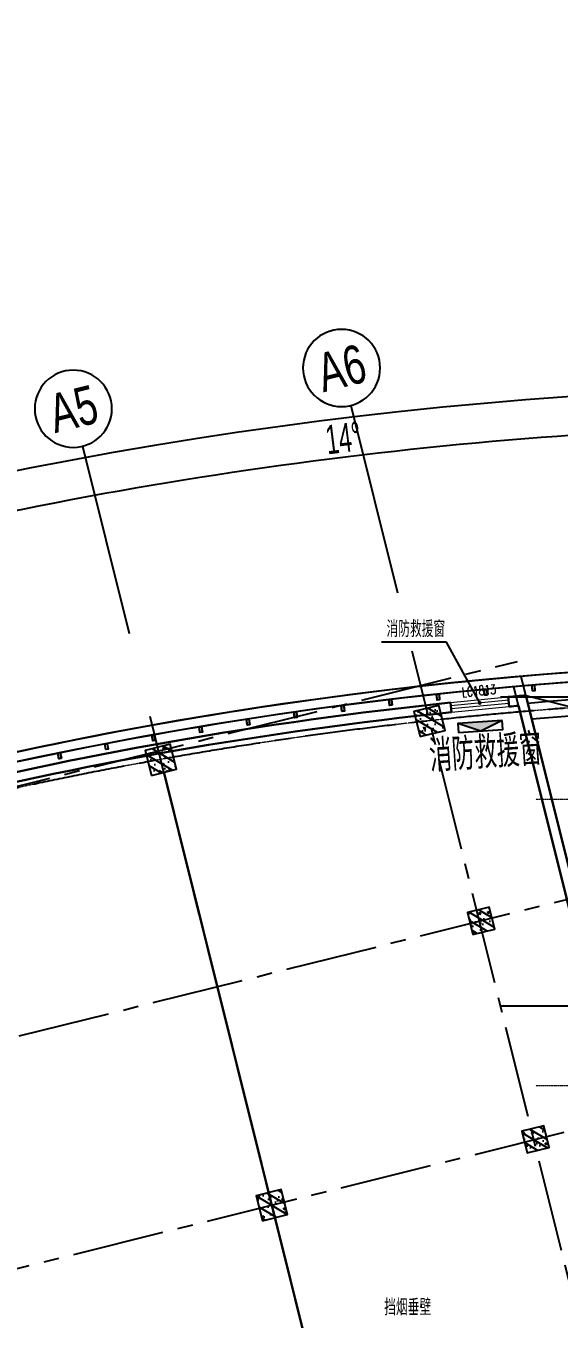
# Model space of a CAD drawing. Extents: x 138868 to 1251000, y -188972 to 132579.
# Drawn here: x 892110 to 908690, y 88438 to 128639 of the extents above; entities that cross this region are included whole.
import ezdxf
from ezdxf.enums import TextEntityAlignment as Align

# ---------------------------------------------------------------- set-up
doc = ezdxf.new("R2010")
doc.units = 0
doc.linetypes.add('CENTER2', pattern=[28.575000000000003, 19.05, -3.175, 3.175, -3.175])
doc.linetypes.add('DASHDOT', pattern=[1, 0.5, -0.25, 0, -0.25])
doc.layers.get('0').update_dxf_attribs({"color": 8})
doc.layers.get('Defpoints').update_dxf_attribs({"color": 8})
for name, color, linetype in [('#幕墙线-平面', 8, 'Continuous'), ('#文字', 8, 'Continuous'), ('#标注', 8, 'Continuous'), ('#结构边线+内凹外凸边线', 8, 'Continuous'), ('#轴线', 8, 'CENTER2'), ('A-FLOR-UNDR', 8, 'Continuous'), ('A-Hole', 8, 'Continuous'), ('COLUMN', 8, 'Continuous'), ('CURTWALL', 8, 'Continuous'), ('dim', 8, 'Continuous'), ('DIM_LEAD', 8, 'Continuous'), ('WINDOW_TEXT', 8, 'Continuous'), ('建-填充', 8, 'Continuous'), ('救援窗', 8, 'Continuous'), ('数据中心轮廓线', 8, 'Continuous')]:
    doc.layers.add(name, color=color, linetype=linetype)
for name, color, linetype, lineweight in [('A-WALL', 8, 'Continuous', 50), ('DOTE', 8, 'DASHDOT', 5), ('PUB_TEXT', 8, 'Continuous', 5), ('WALL', 8, 'Continuous', 30), ('WINDOW', 8, 'Continuous', 13)]:
    doc.layers.add(name, color=color, linetype=linetype, lineweight=lineweight)
doc.styles.add('_TCH_DIM', font='SIMPLEX', dxfattribs={"bigfont": 'GBCBIG'})
doc.styles.add('_TCH_WINDOW', font='SIMPLEX', dxfattribs={"height": 3.5, "bigfont": 'GBCBIG'})
doc.styles.add('JHZX', font='jrs.shx', dxfattribs={"width": 0.6, "bigfont": 'jhz.shx'})
doc.styles.add('图纸文字', font='txt.shx', dxfattribs={"width": 0.5, "bigfont": 'HZTXT.shx'})
doc.dimstyles.new('JZBZ-300', dxfattribs={"dimscale": 300, "dimtxt": 3, "dimasz": 1.5, "dimexe": 1, "dimexo": 1, "dimgap": 0.5, "dimtad": 1, "dimdec": 0, "dimdsep": 46, "dimtxsty": 'JHZX', "dimblk1": 'ARCHTICK', "dimblk2": 'ARCHTICK', "dimsah": 1, "dimcen": 0, "dimclrd": 1, "dimclre": 1, "dimclrt": 2, "dimadec": 1, "dimazin": 2, "dimtfac": 1, "dimtdec": 0, "dimtix": 1, "dimtmove": 0, "dimatfit": 3, "dimfxl": 1, "dimtolj": 1, "dimlwd": -1, "dimlwe": -1, "dimarcsym": 1})

# ---------------------------------------------------------------- blocks, each defined once
blk = doc.blocks.new('_FZH')
at = {"layer": '建-填充', "ltscale": 300}
h = blk.add_hatch(dxfattribs=at)
h.set_pattern_fill('钢筋混凝土', color=256, scale=0.1249999999999999, angle=-90.00000000000001)
h.set_pattern_definition([(315, (-0.5000000000000284, 0.5), (0.2209708691207961, 0.2209708691207959), []), (320, (-0.5000000000000284, 0.5), (-0.07844016872824407, -0.8965752282509413), [0.09374999999999993, -1.031249999999999]), (265, (-0.5000000000000284, 0.5), (0.9402401671250143, 0.1734391670162496), [0.07499999999999994, -0.8249999999999994]), (10.45139999999998, (-0.5065366750000067, 0.4252853999999786), (0.8617994275761914, -0.7231367271425267), [0.07967523749999997, -0.8764276399999996]), (316.1842, (-0.2500000000000284, 0.5), (-0.2068987679112728, -1.334051310782055), [0.1406249999999999, -1.546874999999999]), (6.635599999999983, (-0.2672416337500465, 0.3888290687499705), (1.217647338625552, -1.168328381935879), [0.1195128599999999, -1.314641249999999]), (261.1841999999999, (-0.2500000000000284, 0.5), (1.217648251156655, -1.168327431417034), [0.1124999999999999, -1.237499999999999]), (291, (-0.3125000000000284, 0.375), (-0.5032736133316734, -0.7461338151480765), [0.09374999999999993, -1.031249999999999]), (236, (-0.3125000000000284, 0.375), (0.9064375563085658, -0.3041441649019772), [0.07499999999999994, -0.8249999999999994]), (341.4514, (-0.3544395075000182, 0.3128222087499921), (0.4031631208874401, -1.050278285726862), [0.07967523749999997, -0.8764276399999996]), (307.5, (-0.5000000000000284, 0.5), (0.4161173172891392, -0.01519981914661343), [0, -0.8149999999999995, 0, -0.8374999999999995, 0, -0.8281249999999994]), (277.5, (-0.5000000000000284, 0.5), (0.49301463985295, -0.3288369218026856), [0, -0.4774999999999997, 0, -0.7962499999999995, 0, -0.3156249999999998]), (237.5, (-0.5000000000000284, 0.7787500000000023), (-0.02819358966797485, -0.6672780452155109), [0, -0.3124999999999999, 0, -0.9749999999999995, 0, -1.293749999999999]), (227.5, (-0.5000000000000284, 0.9037500000000023), (0.1251312279153969, -0.7289827116779823), [0, -0.4062499999999997, 0, -0.6474999999999995, 0, -0.9187499999999994])])
h.paths.add_polyline_path([(-0.5000000000000284, 0.5), (-0.5000000000000284, -0.5), (0.4999999999999716, -0.5), (0.4999999999999716, 0.5)])
at = {"layer": '#结构边线+内凹外凸边线'}
blk.add_lwpolyline([(-0.5000000000000284, -0.5), (0.4999999999999716, -0.5), (0.4999999999999716, 0.5), (-0.5000000000000284, 0.5)], close=True, dxfattribs=at)
blk = doc.blocks.new('$WINLIB2D$00000001')
for points in [[(-0.4999999999999964, 0.5000000000000142), (-0.4999999999999964, -0.4999999999999858)], [(-0.4999999999999964, 0.5000000000000142), (0.5000000000000036, 0.5000000000000142)], [(0.5000000000000036, -0.4999999999999858), (0.5000000000000036, 0.5000000000000142)], [(0.5000000000000036, 0.1666666666666714), (-0.4999999999999964, 0.1666666666666714)], [(0.5000000000000036, -0.1666666666666572), (-0.4999999999999964, -0.1666666666666572)], [(-0.4999999999999964, -0.4999999999999858), (0.5000000000000036, -0.4999999999999858)]]:
    blk.add_lwpolyline(points)
blk = doc.blocks.new('A$C6e55dde9')
at = {"layer": '救援窗'}
h = blk.add_hatch(color=256, dxfattribs=at)
edge = h.paths.add_edge_path()
edge.add_arc((-838.8111760434695, -143.3865258190199), 838.811176043564, 350.47785121665, 360.0000000000175)
edge.add_arc((838.8111760437023, -143.3865258189617), 838.8111760435627, 179.9999999999825, 189.52214878335)
edge.add_line((11.55737061565742, -282.1501033917884), (692.9326290938072, 0))
edge.add_line((692.9326290939935, 5.820766091346741e-11), (-692.9326290938072, 5.820766091346741e-11))
edge.add_line((-692.9326290939935, 0), (-11.55737061584352, -282.1501033917884))
edge = h.paths.add_edge_path()
edge.add_line((-11.55737061565742, -282.1501033917302), (9.313261273291573e-11, -286.7730516374926))
edge.add_line((2.328306436538696e-10, -286.7730516374577), (11.55737061598338, -282.1501033916953))
edge.add_arc((838.8111760437023, -143.3865258189617), 838.811176043564, 179.9999999999825, 189.52214878335, ccw=False)
edge.add_arc((-838.8111760434695, -143.3865258190199), 838.8111760435627, -9.52214878335002, 1.750777300912887e-11, ccw=False)
blk.add_lwpolyline([(692.9326290939935, 5.820766091346741e-11), (-692.9326290939935, 0), (-692.9326290937606, -286.7730516374577), (692.9326290935278, -286.7730516375159)], close=True, dxfattribs=at)
blk.add_lwpolyline([(692.9326290939935, 5.820766091346741e-11), (2.328306436538696e-10, -286.7730516374577), (-692.9326290939935, 0)], dxfattribs=at)
blk = doc.blocks.new('A$Cf5e5299f')
at = {"layer": '#标注', "ltscale": 300}
blk.add_blockref('A$C6e55dde9', (0, 0), dxfattribs=at)
at = {"layer": '#文字', "style": '图纸文字', "width": 0.7}
blk.add_text('消防救援窗', height=1000, dxfattribs=at).set_placement((-1646.082231758744, -1458.181618343457))
blk = doc.blocks.new('*U3166')
blk.add_line((-8.960830237663566e-17, -20), (0, 0))
blk.add_circle((0, -24), 4)
at = {"style": 'JHZX', "width": 0.75}
blk.add_attdef('AXES', text='', height=4, dxfattribs=at).set_placement((0, -24), align=Align.MIDDLE_CENTER)
blk = doc.blocks.new('_ARCHTICK')
at = {"color": 0, "linetype": 'ByBlock', "const_width": 0.15}
blk.add_lwpolyline([(-0.5, -0.5), (0.5, 0.5)], dxfattribs=at)
blk = doc.blocks.new('*D3321')
at = {"layer": '#标注', "ltscale": 300, "transparency": 16777216}
for p, q in [((856190.8966844945, 99692.36909648811), (854993.744198457, 101943.8854600338)), ((1008530.367629015, 79636.49725693116), (1010269.463448736, 81501.44919732175))]:
    blk.add_line(p, q, dxfattribs=at)
blk.add_arc((918301.9844985469, -17121.59754685307), 134550.0001244242, 46.99999999366509, 117.9999999999995, dxfattribs=at)
at = {"layer": 'Defpoints', "color": 0, "ltscale": 300, "transparency": 16777216}
for p in [(962846.5674255192, 109840.9271025278), (856331.73815333, 99427.48481863044), (1008325.768120972, 79417.09114646802), (918301.9844985469, -17121.59754685307)]:
    blk.add_point(p, dxfattribs=at)
at = {"layer": '#标注', "ltscale": 300, "transparency": 16777216, "xscale": 450, "yscale": 450, "zscale": 450}
for p, rotation in [((855134.5856672928, 101679.0011821761), 207.9999999999995), ((1010064.863940693, 81282.04308685866), 316.9999999936651)]:
    blk.add_blockref('_ARCHTICK', p, dxfattribs=dict(at, rotation=rotation))
at = {"layer": '#标注', "ltscale": 300, "transparency": 16777216, "insert": (935942.5994007356, 116872.1755902018), "char_height": 900, "attachment_point": 5, "rotation": 352.4999999968323, "style": 'JHZX'}
blk.add_mtext('\\A1;71°', dxfattribs=at)
blk = doc.blocks.new('*D3314')
at = {"layer": '#标注', "ltscale": 300, "transparency": 16777216}
for p, q in [((918301.9844985477, 115178.4025755829), (918301.9844985477, 116528.4025775725)), ((886295.7176810894, 111248.52715826), (885969.1231215484, 112558.4263906631))]:
    blk.add_line(p, q, dxfattribs=at)
blk.add_arc((918301.9844985468, -17121.59754685317), 133350.0001244257, 89.9999999999996, 104.0000000000007, dxfattribs=at)
at = {"layer": 'Defpoints', "color": 0, "ltscale": 300, "transparency": 16777216}
for p in [(907452.805221465, 115786.3323978949), (918301.9844985477, 114878.4025755829), (886368.2942497693, 110957.4384403772), (918301.9844985468, -17121.59754685317)]:
    blk.add_point(p, dxfattribs=at)
at = {"layer": '#标注', "ltscale": 300, "transparency": 16777216, "xscale": 450, "yscale": 450, "zscale": 450}
for p, rotation in [((918301.9844985477, 116228.4025775725), 359.9999999999996), ((886041.6996902283, 112267.3376727803), 194.0000000000007)]:
    blk.add_blockref('_ARCHTICK', p, dxfattribs=dict(at, rotation=rotation))
at = {"layer": '#标注', "ltscale": 300, "transparency": 16777216, "insert": (901977.5859342634, 115829.9595890001), "char_height": 900, "attachment_point": 5, "rotation": 7.000000000000215, "style": 'JHZX'}
blk.add_mtext('\\A1;14°', dxfattribs=at)
blk = doc.blocks.new('*D3315')
at = {"layer": '#标注', "ltscale": 300, "transparency": 16777216}
for p, q in [((886295.7176810895, 111248.52715826), (885969.1231215484, 112558.4263906635)), ((856190.8966844945, 99692.36909648805), (855557.1100737993, 100884.3483486047))]:
    blk.add_line(p, q, dxfattribs=at)
blk.add_arc((918301.9844985472, -17121.59754685307), 133350.000124426, 104.0000000000008, 117.9999999999996, dxfattribs=at)
at = {"layer": 'Defpoints', "color": 0, "ltscale": 300, "transparency": 16777216}
for p in [(886368.2942497693, 110957.4384403773), (875621.7338599301, 109213.7448503133), (856331.7381533302, 99427.48481863039), (918301.9844985472, -17121.59754685307)]:
    blk.add_point(p, dxfattribs=at)
at = {"layer": '#标注', "ltscale": 300, "transparency": 16777216, "xscale": 450, "yscale": 450, "zscale": 450}
for p, rotation in [((886041.6996902283, 112267.3376727807), 14.00000000000074), ((855697.951542635, 100619.464070747), 207.9999999999996)]:
    blk.add_blockref('_ARCHTICK', p, dxfattribs=dict(at, rotation=rotation))
at = {"layer": '#标注', "ltscale": 300, "transparency": 16777216, "insert": (870298.5976123635, 107931.5006986087), "char_height": 900, "attachment_point": 5, "rotation": 21.00000000000008, "style": 'JHZX'}
blk.add_mtext('\\A1;14°', dxfattribs=at)
blk = doc.blocks.new('LZ')
at = {"layer": '#幕墙线-平面', "ltscale": 250}
for points in [[(-32.49999999988358, -9.730402962304652e-05, -0.414213562373095), (-40.00002245465294, 7.499880241084611), (-40.00051645992789, 172.4998802403279, -0.414213562373095), (-32.50053891458083, 179.9999026951264), (32.49946108506992, 180.0000973032147, -0.414213562373095), (39.99948353983928, 172.5001197580132), (39.9999775448814, 7.500119758740766, -0.4142135623730949), (32.49999999976717, 9.730400051921606e-05)], [(-32.50001796381548, 5.999902695941273, -0.4142135623730951), (-34.00002245488577, 7.499898204987403), (-34.00051645981148, 172.4998982042016, -0.4142135623730951), (-32.50052095076535, 173.9999026951555), (32.49947904876899, 174.0000973032147, -0.4142135623730951), (33.99948353983928, 172.5001017941977), (33.9999775448814, 7.500101794925286, -0.4142135623730951), (32.49998203583527, 6.000097303971415)]]:
    blk.add_lwpolyline(points, format="xyb", close=True, dxfattribs=at)

msp = doc.modelspace()

# ---------------------------------------------------------------- linework, layer by layer
at = {"layer": '#幕墙线-平面', "ltscale": 500}
msp.add_lwpolyline([(998285.7021367988, 80237.03399766423, 0.2860734634963688), (866144.3737756913, 97576.69969902467, 0.4324632496480859), (862392.3873621444, 86538.52766009257), (877125.2731387713, 58829.99946906487, 0.3897332674103929), (887336.5475836261, 55231.04394336417, -0.2739152575343032), (966866.7564053421, 44807.51845885115, 0.3893999561442285), (977654.2845651237, 45646.6890394357), (999058.200471947, 68599.57872991194, 0.4327152502695922)], format="xyb", close=True, dxfattribs=at)
msp.add_lwpolyline([(866144.3739002969, 97576.69966680114, 0.4324632496197469), (862392.3874869961, 86538.52762810932), (877125.2732638898, 58829.99943657988, 0.3897332673906265), (887336.5477104676, 55231.04391210387, -0.2124371498010051), (951317.533810321, 54318.83629549388, 0.3893999562089555), (961622.6773407378, 57617.16739056236), (977172.2098301607, 84878.39989842544, 0.4327152502067482), (973743.2372546513, 96026.01245414908, 0.2242489846275923), (866144.3739002966, 97576.69966680091)], format="xyb", dxfattribs=at)
at = {"layer": '#幕墙线-平面'}
msp.add_lwpolyline([(998095.2647136045, 80005.22893333831, 0.2860734634963688), (866268.5585628813, 97303.60971636232, 0.432463249648085), (862657.2716399438, 86679.36912903795), (877390.1574166291, 58970.84093790059, 0.3897332674103919), (887218.5090697727, 55506.8462443829, -0.2739152575343032), (967051.8826010546, 45043.58686347376, 0.3893999561442295), (977434.8784545485, 45851.28854735848), (998838.7943614612, 68804.17823793064, 0.4327152502695888), (998095.264720533, 80005.2289276463)], format="xyb", dxfattribs=at)
at = {"layer": '#幕墙线-平面', "ltscale": 300}
msp.add_lwpolyline([(866268.5586875654, 97303.60968417418, 0.432463249619747), (862657.2717648009, 86679.36909704446), (877390.1575417477, 58970.84090541583, 0.3897332673906247), (887218.5091965785, 55506.84621310746, -0.2124371498010051), (951443.3872383656, 54591.16131206322, 0.3893999562089572), (961362.0878863917, 57765.80499106646), (976911.6203758148, 85027.03749892954, 0.4327152502067479), (973611.2342718868, 95756.61458381359, 0.2242489846275924)], format="xyb", close=True, dxfattribs=at)
at = {"layer": '#轴线', "ltscale": 150}
for p, q in [((916023.3511998123, 61461.40198159689), (904120.7939324859, 109199.9517297031)), ((856809.0132099749, 96270.12496457488), (907391.3070538342, 108881.7072678914)), ((906868.7748305495, 107778.4023969982), (929735.1942601465, 107778.4023969982)), ((907872.8670990933, 59429.25805855967), (895970.3098317676, 107167.807806666)), ((858635.5235217521, 88944.3922311911), (909217.8173656119, 101555.9745345077)), ((906868.7748305814, 98178.40233790182), (929735.1942601784, 98178.40233790182)), ((860328.9768452672, 82152.32192952588), (910911.2706890982, 94763.9042328361))]:
    msp.add_line(p, q, dxfattribs=at)
msp.add_arc((918301.9845202272, -17121.59760284243), 124899.9999998406, 45.62366798156813, 118.9562780656252, dxfattribs=at)
at = {"layer": 'A-FLOR-UNDR'}
for radius, start, end in [(125149.9999999212, 85.14939068126174, 94.85429455429617), (124649.9999999212, 85.18640811143864, 94.81359187526822)]:
    msp.add_arc((918301.984413839, -17121.59763692244), radius, start, end, dxfattribs=at)
at = {"layer": 'A-Hole'}
msp.add_lwpolyline([(907658.2911182081, 107825.8784317323), (914739.6567264891, 106045.4337886267), (918101.9845705568, 98578.4025155388)], dxfattribs=at)
at = {"layer": 'A-WALL', "const_width": 75}
msp.add_lwpolyline([(907147.1014024499, 62340.14527687139), (896401.6047300983, 105437.9784517104)], dxfattribs=at)
at = {"layer": 'CURTWALL'}
msp.add_arc((918301.9845452623, -17121.59763798054), 125700.0000030352, 85.10901611548921, 94.89098397812093, dxfattribs=at)
at = {"layer": 'dim', "ltscale": 300}
for points in [[(909963.945715663, 98578.4023309304), (907511.2838960048, 108415.4915936626, 0.08546788528828636), (866144.3739002969, 97576.19505117892, 0.4324632496197455), (862392.3874869961, 86538.02301248722), (877125.2732638898, 58829.49482095783, 0.3897332673906265), (887336.5477104676, 55230.53929648176, -0.2124371498010051), (951317.533810321, 54318.33167987183, 0.3893999562089553), (961622.6773407378, 57616.66277494014), (977172.2098301607, 84877.8952828034, 0.4327152502067507), (973743.2372546513, 96025.50783852703, 0.09273048928582212), (929092.6849368347, 108415.4916114839), (926640.0230481792, 98578.40207202872)], [(909729.5600268035, 98278.40233456931), (907282.1497937301, 108094.4286339566, 0.08495546336409823), (866268.5586874872, 97303.10506851663, 0.4324632496197475), (862657.2717648002, 86678.86448142375), (877390.1575417477, 58970.3362897936, 0.3897332673906237), (887218.5091965788, 55506.3415974853, -0.212437149801005), (951443.3872383656, 54590.65669644106, 0.3893999562089543), (961362.0878863917, 57765.30037544435), (976911.6203758148, 85026.53288330755, 0.4327152502067534), (973611.234271887, 95756.10996819154, 0.09221741090204245), (929321.8190390503, 108094.4286515407), (926874.4087352243, 98278.40206838981)]]:
    msp.add_lwpolyline(points, format="xyb", close=True, dxfattribs=at)
at = {"layer": 'DIM_LEAD'}
for p, q in [((905186.2830882475, 109480.7944160482), (903165.21348283, 109480.7944160482)), ((906221.7617197179, 107592.4548423191), (905186.2830882475, 109480.7944160482))]:
    msp.add_line(p, q, dxfattribs=at)
at = {"layer": 'DIM_LEAD', "const_width": 60}
msp.add_lwpolyline([(906236.1860295108, 107566.1501034495, 1), (906207.337409925, 107618.7595811887, 1)], format="xyb", close=True, dxfattribs=at)
at = {"layer": 'DOTE'}
for p, q in [((907966.2095207847, 104600.1997136649), (928637.7541248323, 104600.1997136649)), ((907966.2095207847, 95700.19971366489), (928637.7541248323, 95700.19971366489))]:
    msp.add_line(p, q, dxfattribs=at)
msp.add_arc((918301.9845455997, -17121.59765952924), 124899.9999994387, 46.00000001977925, 121.0000000005282, dxfattribs=at)
at = {"layer": 'WALL'}
for p, q in [((907108.0173900411, 107777.7793746974), (907136.9417807139, 107479.1692160218)), ((909963.9457414921, 98578.40212819271), (907658.2916411057, 107825.8756333551)), ((905345.3270839718, 107305.6273524315), (905316.4026932989, 107604.2375111071)), ((909685.7262432801, 98454.20993863011), (907429.1097981152, 107505.0041512021))]:
    msp.add_line(p, q, dxfattribs=at)
for centre, radius, start, end in [((918301.9818219538, -17121.60076683696), 125399.9999977768, 94.86900438241733, 95.1213857141292), ((918301.9818219622, -17121.60076683486), 125399.9999977754, 95.94382022528659, 111.9036595915423), ((918301.9818220134, -17121.60076682823), 125099.9999977735, 94.98606450915459, 95.12039956470274), ((918301.981821961, -17121.6007668344), 125099.9999977749, 95.94480638047848, 111.9026734414982)]:
    msp.add_arc(centre, radius, start, end, dxfattribs=at)
at = {"layer": '数据中心轮廓线'}
msp.add_lwpolyline([(965305.915565616, 99782.76689794258, 0.07427249536410932), (929092.6849368347, 108415.4916114841), (926640.0230481795, 98578.40207202872), (909963.945715663, 98578.4023309304), (907511.2838960048, 108415.4915936626, 0.07427249553223203), (871298.0535004537, 99782.76695935108)], format="xyb", dxfattribs=at)
msp.add_arc((918301.9845452623, -17121.59763798054), 126000.0000030352, 85.04109616001647, 94.91560692788268, dxfattribs=at)

# ---------------------------------------------------------------- block references
at = {"layer": '#幕墙线-平面', "ltscale": 300}
for p, rotation in [((907882.2672220201, 108146.2989216915), 184.7549057329059), ((904915.3455559877, 107864.0576575355), 186.1134064229737), ((906397.9698757255, 108013.9717216337), 185.4341560779398), ((901955.9492219598, 107511.5556834893), 187.4719071130414), ((903434.6026353554, 107696.5777987773), 186.7926567680076), ((899005.7418518667, 107088.9911594049), 188.8304078031092), ((900479.5931302658, 107309.017315245), 188.1511574580754), ((896066.381912041, 106596.601630969), 190.188908493177), ((897534.6025263211, 106851.5081391165), 189.5096581481432), ((894601.2863572352, 106324.3074603009), 190.868158838211), ((893139.5217709052, 106034.6638961665), 191.5474091832448)]:
    msp.add_blockref('LZ', p, dxfattribs=dict(at, rotation=rotation))
at = {"layer": '#标注'}
ref = msp.add_blockref('*U3166', (903667.1878261738, 111019.2664522369), dxfattribs=dict(at, xscale=-300.0000000000002, yscale=300.0000000000002, zscale=300.0000000000001, rotation=193.9999999999983))
ref.add_attrib('AXES', 'A6', dxfattribs={"layer": '0', "height": 1200, "rotation": 13.99999999999824, "style": 'JHZX', "width": 0.7500000000000003}).set_placement((901925.3501778564, 118005.3956814241), align=Align.MIDDLE_CENTER)
ref = msp.add_blockref('*U3166', (895326.3267337617, 109750.6829376678), dxfattribs=dict(at, xscale=-300.0000000000002, yscale=300.0000000000002, zscale=300.0000000000001, rotation=193.9999999999983))
ref.add_attrib('AXES', 'A5', dxfattribs={"layer": '0', "height": 1200, "rotation": 13.99999999999824, "style": 'JHZX', "width": 0.7500000000000003}).set_placement((893584.4890854442, 116736.812166855), align=Align.MIDDLE_CENTER)
at = {"layer": '#标注', "ltscale": 300, "rotation": 3.865241840584148}
msp.add_blockref('A$Cf5e5299f', (906231.7037364459, 107003.458636081), dxfattribs=at)
at = {"layer": 'COLUMN'}
for p, xscale, yscale, zscale, rotation in [((904661.4944697509, 107031.3203240897), 800.00000000034, 800.00000000034, 800.00000000034, 13.99999999997211), ((896304.8360675767, 105826.0967660851), 800.00000000034, 800.00000000034, 800.00000000034, 13.99999999997211), ((906261.9331097163, 100818.9898163503), 699.9999999998191, 699.9999999998191, 699.9999999998191, 14.00000000000213), ((907955.3863789153, 94026.91973241721), 699.9999999998191, 699.9999999998191, 699.9999999998191, 14.00000000000213), ((899756.3874918814, 91982.67971460009), 799.9999999998031, 799.9999999998031, 799.9999999998031, 14.00000000002467)]:
    msp.add_blockref('_FZH', p, dxfattribs=dict(at, xscale=xscale, yscale=yscale, zscale=zscale, rotation=rotation))
at = {"layer": 'WINDOW'}
ref = msp.add_blockref('$WINLIB2D$00000001', (906226.6722365592, 107541.703368181), dxfattribs=dict(at, xscale=1800, yscale=300, zscale=-1800, rotation=5.532602969513946))
ref.add_attrib('A', 'LC1813', (905681.8934999274, 107772.3888662932), dxfattribs={"layer": 'WINDOW_TEXT', "height": 297.5, "rotation": 5.532602969513951, "style": '_TCH_WINDOW', "width": 0.7058823529411765})

# ---------------------------------------------------------------- texts
at = {"layer": 'PUB_TEXT', "style": '_TCH_DIM'}
for s, p in [('消防救援窗', (903322.71348283, 109638.2944160482)), ('挡烟垂壁', (903252.0932456187, 88554.96140522696))]:
    msp.add_text(s, height=506.3829787234042, dxfattribs=at).set_placement(p)

# ---------------------------------------------------------------- dimensions: what is measured, and where the dimension line sits
at = {"layer": '#标注', "ltscale": 300}
for base, center, p1, p2, picture, middle in [((962846.5674255192, 109840.9271025278), (918301.9844985469, -17121.59754685307), (1008325.768120972, 79417.09114646801), (856331.73815333, 99427.48481863044), '*D3321', (935942.5994007356, 116872.1755902018)), ((907452.805221465, 115786.3323978949), (918301.9844985469, -17121.59754685318), (918301.9844985479, 114878.402575583), (886368.2942497693, 110957.4384403772), '*D3314', (901977.5859342633, 115829.9595890001)), ((875621.7338599301, 109213.7448503133), (918301.9844985469, -17121.59754685307), (886368.2942497693, 110957.4384403772), (856331.73815333, 99427.48481863039), '*D3315', (870298.5976123636, 107931.5006986088))]:
    dim = msp.add_angular_dim_3p(base=base, center=center, p1=p1, p2=p2, dimstyle='JZBZ-300', override={"dimclrd": 256, "dimclre": 256, "dimclrt": 256}, dxfattribs=at)
    dim.commit()
    dim.dimension.update_dxf_attribs({"geometry": picture, "text_midpoint": middle})

doc.saveas('drawing.dxf')
